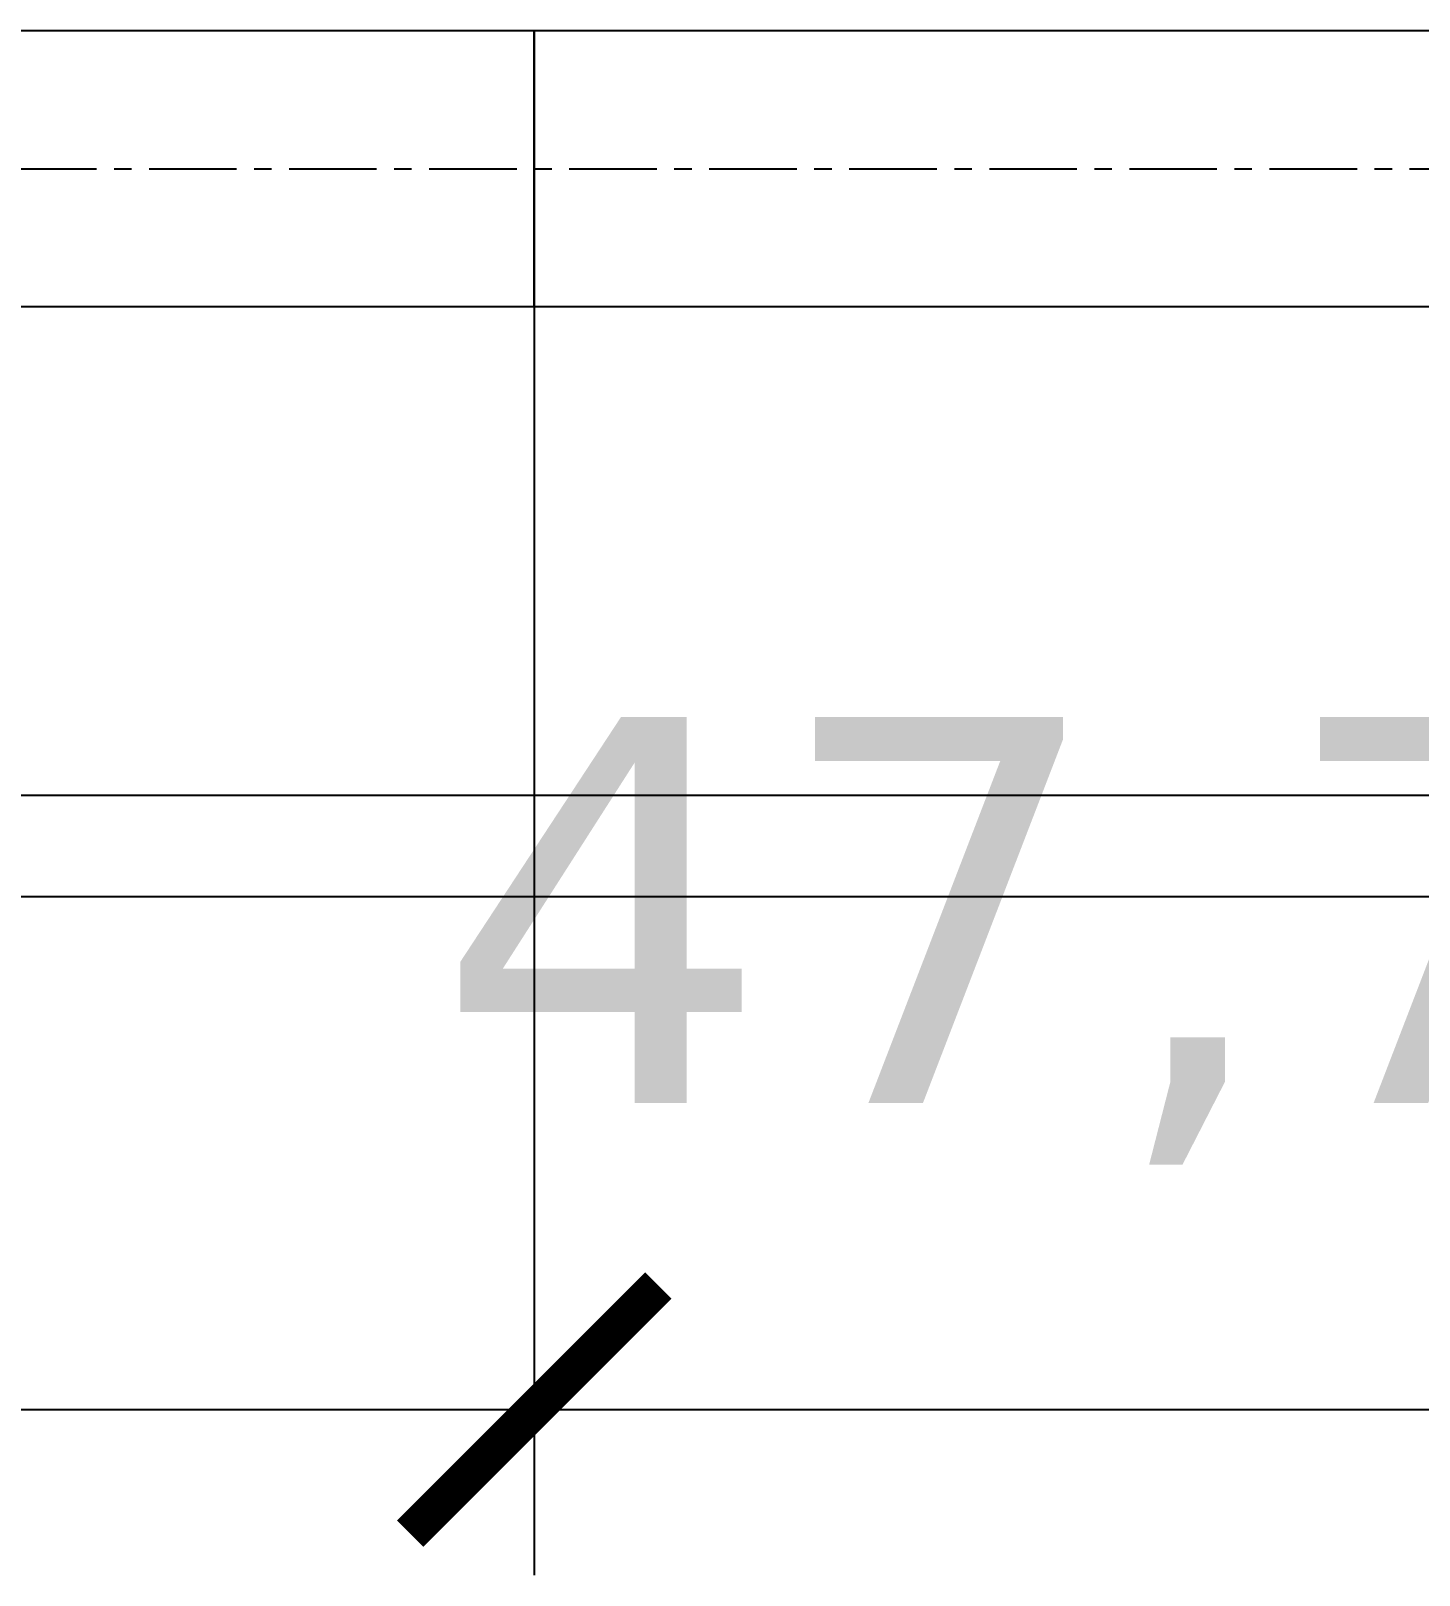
# Model space of a CAD drawing. Header units: centimetres. Extents: x -135 to 4099, y -1210 to 1044.
# Drawn here: x 677 to 727.3, y 519.5 to 575.5 of the extents above; entities that cross this region are included whole.
import ezdxf

# ---------------------------------------------------------------- set-up
doc = ezdxf.new("R2010")
doc.units = ezdxf.units.CM
doc.linetypes.add('CENTER', pattern=[5.08, 3.175, -0.635, 0.635, -0.635])
for name, color, linetype in [('AKS', 4, 'CENTER'), ('DIS_DUVAR_100', 30, 'Continuous'), ('IC_DUVAR_100', 30, 'Continuous'), ('IC_KAPILAR', 7, 'Continuous'), ('OZEL_PANEL_OLCU_CM', 3, 'Continuous')]:
    doc.layers.add(name, color=color, linetype=linetype)
doc.styles.add('PORTMAN', font='DejaVuSans.ttf')
doc.dimstyles.new('PORTMAN', dxfattribs={"dimtxt": 14, "dimasz": 9, "dimexe": 6, "dimexo": 5, "dimgap": 4, "dimtad": 1, "dimtxsty": 'PORTMAN', "dimblk": 'ARCHTICK', "dimcen": 2.5, "dimazin": 3, "dimtfac": 0.5, "dimtmove": 2, "dimatfit": 3})

# ---------------------------------------------------------------- blocks, each defined once
blk = doc.blocks.new('BOM_I12_1205p0_IC_K01_SOL_ALT_KAYM77p5')
blk.add_lwpolyline([(0, 93.5), (10, 93.5), (10, 120.5), (0, 120.5)], close=True)
blk = doc.blocks.new('BOM_I13_477p5_IC_DOLU')
blk.add_lwpolyline([(0, 0), (10, 0), (10, 47.75), (0, 47.75)], close=True)
blk = doc.blocks.new('kaynak-dis-kapi')
at = {"color": 133, "linetype": 'Continuous', "lineweight": 25, "true_color": 0x6ec1dd}
for p, q in [((54378.488, 7078.503), (54378.488, 7162.803)), ((54374.541, 7161.393), (54374.541, 7079.913))]:
    blk.add_line(p, q, dxfattribs=at)
blk = doc.blocks.new('BOM_K03_DIS_KAPI_ACIKLIK900')
at = {"layer": 'IC_KAPILAR', "xscale": 0.9278350515463918}
blk.add_blockref('kaynak-dis-kapi', (0, 0), dxfattribs=at)
blk = doc.blocks.new('BOM_D10_1255p0_DIS_K02')
at = {"layer": 'IC_KAPILAR'}
blk.add_blockref('BOM_K03_DIS_KAPI_ACIKLIK900', (-50351.493, -7068.569), dxfattribs=at)
blk = doc.blocks.new('_ARCHTICK')
at = {"color": 0, "linetype": 'BYBLOCK', "const_width": 0.15}
blk.add_lwpolyline([(-0.5, -0.5), (0.5, 0.5)], dxfattribs=at)

msp = doc.modelspace()

# ---------------------------------------------------------------- linework, layer by layer
at = {"layer": 'AKS'}
msp.add_line((-35, 570.5), (788, 570.5), dxfattribs=at)

# ---------------------------------------------------------------- block references
at = {"layer": 'DIS_DUVAR_100', "rotation": 90}
msp.add_blockref('BOM_D10_1255p0_DIS_K02', (753, 445), dxfattribs=at)
at = {"layer": 'IC_DUVAR_100', "rotation": 270}
for name, p in [('BOM_I12_1205p0_IC_K01_SOL_ALT_KAYM77p5', (574.75, 575.5)), ('BOM_I13_477p5_IC_DOLU', (695.25, 575.5))]:
    msp.add_blockref(name, p, dxfattribs=at)

# ---------------------------------------------------------------- dimensions: what is measured, and where the dimension line sits
at = {"layer": 'OZEL_PANEL_OLCU_CM'}
for base, p1, p2 in [((574.75, 525.5), (574.75, 575.5), (695.25, 575.5)), ((695.25, 525.5), (695.25, 575.5), (743, 575.5))]:
    msp.add_linear_dim(base=base, p1=p1, p2=p2, dimstyle='PORTMAN', override={"dimtxt": 14, "dimasz": 9, "dimexe": 6, "dimexo": 5, "dimdec": 2, "dimzin": 8, "dimdsep": 44}, dxfattribs=at).render()

doc.saveas('drawing.dxf')
